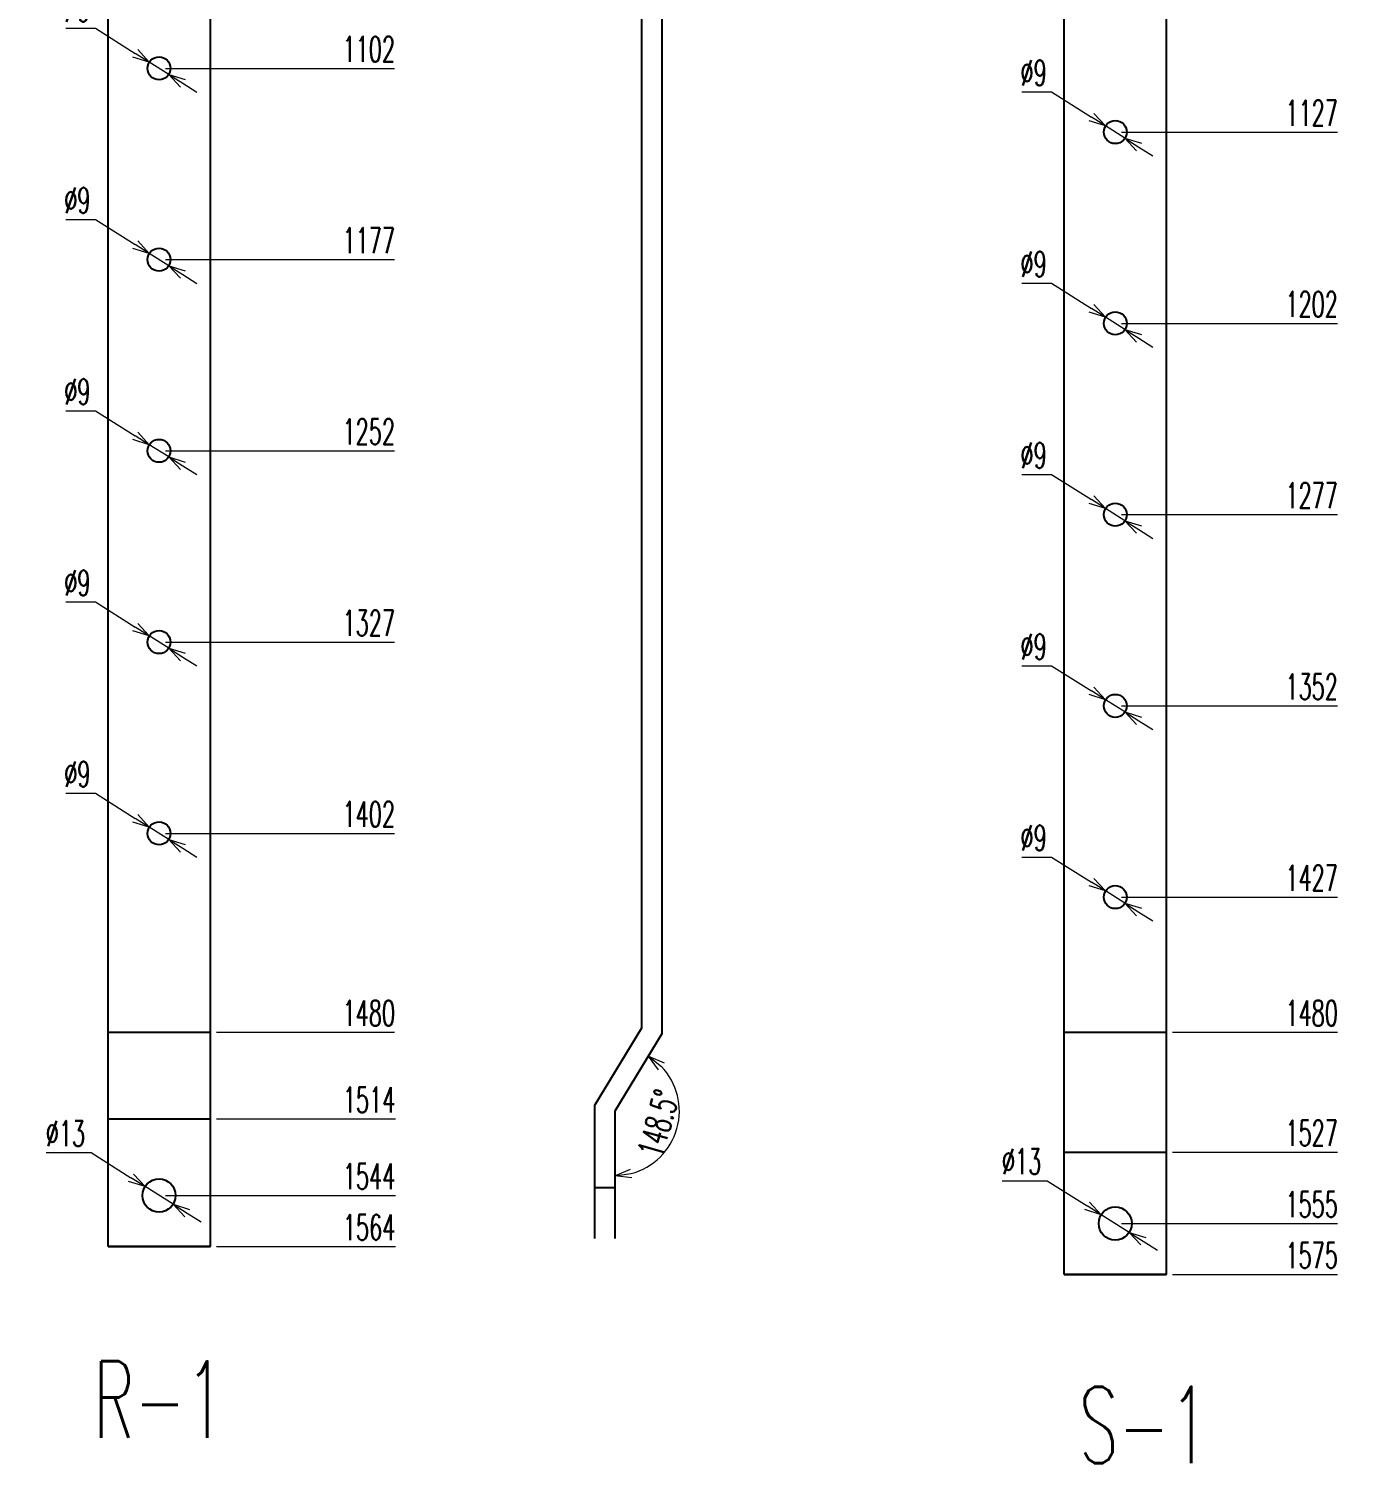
# Model space of a CAD drawing. Header units: millimetres. Extents: x 173893 to 258446, y -176540 to -123824.
# Drawn here: x 194531 to 195049, y -158061 to -157498 of the extents above; entities that cross this region are included whole.
import ezdxf
from ezdxf.enums import TextEntityAlignment as Align

# ---------------------------------------------------------------- set-up
doc = ezdxf.new("R2010")
doc.units = ezdxf.units.MM
doc.header["$LTSCALE"] = 3
doc.layers.add('@.DM. NÉT CHÍNH', color=7, linetype='Continuous')
doc.styles.add('Ann_w01', font='romans.shx', dxfattribs={"width": 0.6, "bigfont": 'chineset.shx'})
doc.dimstyles.new('Dim 01_SC05', dxfattribs={"dimscale": 5, "dimtxt": 2, "dimasz": 1.3, "dimexe": 0.5, "dimexo": 0.5, "dimgap": 0.5, "dimtad": 1, "dimtoh": 1, "dimdec": 1, "dimzin": 12, "dimdsep": 46, "dimtxsty": 'Ann_w01', "dimblk": 'OPEN30', "dimcen": 1.5, "dimclrd": 6, "dimclre": 6, "dimclrt": 3, "dimadec": 1, "dimazin": 3, "dimtm": 1e-09, "dimtfac": 1, "dimtdec": 1, "dimtmove": 0, "dimatfit": 3, "dimldrblk": 'OPEN30', "dimfxl": 1, "dimtolj": 1, "dimlwd": 20, "dimlwe": 20, "dimarcsym": 0})

# ---------------------------------------------------------------- blocks, each defined once
blk = doc.blocks.new('*D1223')
at = {"layer": '@.DM. NÉT CHÍNH', "color": 6, "linetype": 'Continuous', "lineweight": 20, "transparency": 16777216}
blk.add_line((194604.68, -157975.82), (194674.84, -157975.82), dxfattribs=at)
at = {"layer": 'Defpoints', "color": 0, "linetype": 'Continuous', "transparency": 16777216}
for p in [(194582.18, -156411.82), (194602.18, -157975.82), (194651.77, -157975.82)]:
    blk.add_point(p, dxfattribs=at)
at = {"layer": '@.DM. NÉT CHÍNH', "color": 3, "linetype": 'Continuous', "transparency": 16777216, "insert": (194664.55, -157968.32), "char_height": 10, "attachment_point": 5, "style": 'Ann_w01'}
blk.add_mtext('\\A1;1564', dxfattribs=at)
blk = doc.blocks.new('_Open30')
at = {"color": 0, "linetype": 'ByBlock', "lineweight": -2}
for p, q in [((-1, 0.268), (0, 0)), ((0, 0), (-1, -0.268)), ((0, 0), (-1, 0))]:
    blk.add_line(p, q, dxfattribs=at)
blk = doc.blocks.new('*D1224')
at = {"layer": '@.DM. NÉT CHÍNH', "color": 6, "linetype": 'Continuous', "lineweight": 20, "transparency": 16777216}
blk.add_line((194584.68, -157955.82), (194674.84, -157955.82), dxfattribs=at)
at = {"layer": 'Defpoints', "color": 0, "linetype": 'Continuous', "transparency": 16777216}
for p in [(194582.18, -156411.82), (194582.18, -157955.82), (194651.77, -157955.82)]:
    blk.add_point(p, dxfattribs=at)
at = {"layer": '@.DM. NÉT CHÍNH', "color": 3, "linetype": 'Continuous', "transparency": 16777216, "insert": (194664.55, -157948.32), "char_height": 10, "attachment_point": 5, "style": 'Ann_w01'}
blk.add_mtext('\\A1;1544', dxfattribs=at)
blk = doc.blocks.new('*D1225')
at = {"layer": '@.DM. NÉT CHÍNH', "color": 6, "linetype": 'Continuous', "lineweight": 20, "transparency": 16777216}
blk.add_line((194604.68, -157925.82), (194674.84, -157925.82), dxfattribs=at)
at = {"layer": 'Defpoints', "color": 0, "linetype": 'Continuous', "transparency": 16777216}
for p in [(194582.18, -156411.82), (194602.18, -157925.82), (194651.77, -157925.82)]:
    blk.add_point(p, dxfattribs=at)
at = {"layer": '@.DM. NÉT CHÍNH', "color": 3, "linetype": 'Continuous', "transparency": 16777216, "insert": (194664.55, -157918.32), "char_height": 10, "attachment_point": 5, "style": 'Ann_w01'}
blk.add_mtext('\\A1;1514', dxfattribs=at)
blk = doc.blocks.new('*D1226')
at = {"layer": '@.DM. NÉT CHÍNH', "color": 6, "linetype": 'Continuous', "lineweight": 20, "transparency": 16777216}
blk.add_line((194604.68, -157891.82), (194674.55, -157891.82), dxfattribs=at)
at = {"layer": 'Defpoints', "color": 0, "linetype": 'Continuous', "transparency": 16777216}
for p in [(194582.18, -156411.82), (194602.18, -157891.82), (194651.77, -157891.82)]:
    blk.add_point(p, dxfattribs=at)
at = {"layer": '@.DM. NÉT CHÍNH', "color": 3, "linetype": 'Continuous', "transparency": 16777216, "insert": (194664.41, -157884.32), "char_height": 10, "attachment_point": 5, "style": 'Ann_w01'}
blk.add_mtext('\\A1;1480', dxfattribs=at)
blk = doc.blocks.new('*D1227')
at = {"layer": '@.DM. NÉT CHÍNH', "color": 6, "linetype": 'Continuous', "lineweight": 20, "transparency": 16777216}
blk.add_line((194584.68, -157813.82), (194674.55, -157813.82), dxfattribs=at)
at = {"layer": 'Defpoints', "color": 0, "linetype": 'Continuous', "transparency": 16777216}
for p in [(194582.18, -156411.82), (194582.18, -157813.82), (194651.77, -157813.82)]:
    blk.add_point(p, dxfattribs=at)
at = {"layer": '@.DM. NÉT CHÍNH', "color": 3, "linetype": 'Continuous', "transparency": 16777216, "insert": (194664.41, -157806.32), "char_height": 10, "attachment_point": 5, "style": 'Ann_w01'}
blk.add_mtext('\\A1;1402', dxfattribs=at)
blk = doc.blocks.new('*D1228')
at = {"layer": '@.DM. NÉT CHÍNH', "color": 6, "linetype": 'Continuous', "lineweight": 20, "transparency": 16777216}
blk.add_line((194584.68, -157738.82), (194674.55, -157738.82), dxfattribs=at)
at = {"layer": 'Defpoints', "color": 0, "linetype": 'Continuous', "transparency": 16777216}
for p in [(194582.18, -156411.82), (194582.18, -157738.82), (194651.77, -157738.82)]:
    blk.add_point(p, dxfattribs=at)
at = {"layer": '@.DM. NÉT CHÍNH', "color": 3, "linetype": 'Continuous', "transparency": 16777216, "insert": (194664.41, -157731.32), "char_height": 10, "attachment_point": 5, "style": 'Ann_w01'}
blk.add_mtext('\\A1;1327', dxfattribs=at)
blk = doc.blocks.new('*D1229')
at = {"layer": '@.DM. NÉT CHÍNH', "color": 6, "linetype": 'Continuous', "lineweight": 20, "transparency": 16777216}
blk.add_line((194584.68, -157663.82), (194674.55, -157663.82), dxfattribs=at)
at = {"layer": 'Defpoints', "color": 0, "linetype": 'Continuous', "transparency": 16777216}
for p in [(194582.18, -156411.82), (194582.18, -157663.82), (194651.77, -157663.82)]:
    blk.add_point(p, dxfattribs=at)
at = {"layer": '@.DM. NÉT CHÍNH', "color": 3, "linetype": 'Continuous', "transparency": 16777216, "insert": (194664.41, -157656.32), "char_height": 10, "attachment_point": 5, "style": 'Ann_w01'}
blk.add_mtext('\\A1;1252', dxfattribs=at)
blk = doc.blocks.new('*D1230')
at = {"layer": '@.DM. NÉT CHÍNH', "color": 6, "linetype": 'Continuous', "lineweight": 20, "transparency": 16777216}
blk.add_line((194584.68, -157588.82), (194674.55, -157588.82), dxfattribs=at)
at = {"layer": 'Defpoints', "color": 0, "linetype": 'Continuous', "transparency": 16777216}
for p in [(194582.18, -156411.82), (194582.18, -157588.82), (194651.77, -157588.82)]:
    blk.add_point(p, dxfattribs=at)
at = {"layer": '@.DM. NÉT CHÍNH', "color": 3, "linetype": 'Continuous', "transparency": 16777216, "insert": (194664.41, -157581.32), "char_height": 10, "attachment_point": 5, "style": 'Ann_w01'}
blk.add_mtext('\\A1;1177', dxfattribs=at)
blk = doc.blocks.new('*D1231')
at = {"layer": '@.DM. NÉT CHÍNH', "color": 6, "linetype": 'Continuous', "lineweight": 20, "transparency": 16777216}
blk.add_line((194584.68, -157513.82), (194674.55, -157513.82), dxfattribs=at)
at = {"layer": 'Defpoints', "color": 0, "linetype": 'Continuous', "transparency": 16777216}
for p in [(194582.18, -156411.82), (194582.18, -157513.82), (194651.77, -157513.82)]:
    blk.add_point(p, dxfattribs=at)
at = {"layer": '@.DM. NÉT CHÍNH', "color": 3, "linetype": 'Continuous', "transparency": 16777216, "insert": (194664.41, -157506.32), "char_height": 10, "attachment_point": 5, "style": 'Ann_w01'}
blk.add_mtext('\\A1;1102', dxfattribs=at)
blk = doc.blocks.new('*D1244')
at = {"layer": '@.DM. NÉT CHÍNH', "color": 6, "linetype": 'Continuous', "lineweight": 20, "transparency": 16777216}
blk.add_line((194979.62, -157986.82), (195044.29, -157986.82), dxfattribs=at)
at = {"layer": 'Defpoints', "color": 0, "linetype": 'Continuous', "transparency": 16777216}
for p in [(194957.12, -156411.82), (194977.12, -157986.82), (195021.5, -157986.82)]:
    blk.add_point(p, dxfattribs=at)
at = {"layer": '@.DM. NÉT CHÍNH', "color": 3, "linetype": 'Continuous', "transparency": 16777216, "insert": (195034.14, -157979.32), "char_height": 10, "attachment_point": 5, "style": 'Ann_w01'}
blk.add_mtext('\\A1;1575', dxfattribs=at)
blk = doc.blocks.new('*D1245')
at = {"layer": '@.DM. NÉT CHÍNH', "color": 6, "linetype": 'Continuous', "lineweight": 20, "transparency": 16777216}
blk.add_line((194959.62, -157966.82), (195044.29, -157966.82), dxfattribs=at)
at = {"layer": 'Defpoints', "color": 0, "linetype": 'Continuous', "transparency": 16777216}
for p in [(194957.12, -156411.82), (194957.12, -157966.82), (195021.5, -157966.82)]:
    blk.add_point(p, dxfattribs=at)
at = {"layer": '@.DM. NÉT CHÍNH', "color": 3, "linetype": 'Continuous', "transparency": 16777216, "insert": (195034.14, -157959.32), "char_height": 10, "attachment_point": 5, "style": 'Ann_w01'}
blk.add_mtext('\\A1;1555', dxfattribs=at)
blk = doc.blocks.new('*D1246')
at = {"layer": '@.DM. NÉT CHÍNH', "color": 6, "linetype": 'Continuous', "lineweight": 20, "transparency": 16777216}
blk.add_line((194979.62, -157938.82), (195044.29, -157938.82), dxfattribs=at)
at = {"layer": 'Defpoints', "color": 0, "linetype": 'Continuous', "transparency": 16777216}
for p in [(194957.12, -156411.82), (194977.12, -157938.82), (195021.5, -157938.82)]:
    blk.add_point(p, dxfattribs=at)
at = {"layer": '@.DM. NÉT CHÍNH', "color": 3, "linetype": 'Continuous', "transparency": 16777216, "insert": (195034.14, -157931.32), "char_height": 10, "attachment_point": 5, "style": 'Ann_w01'}
blk.add_mtext('\\A1;1527', dxfattribs=at)
blk = doc.blocks.new('*D1247')
at = {"layer": '@.DM. NÉT CHÍNH', "color": 6, "linetype": 'Continuous', "lineweight": 20, "transparency": 16777216}
blk.add_line((194979.62, -157891.82), (195044.29, -157891.82), dxfattribs=at)
at = {"layer": 'Defpoints', "color": 0, "linetype": 'Continuous', "transparency": 16777216}
for p in [(194957.12, -156411.82), (194977.12, -157891.82), (195021.5, -157891.82)]:
    blk.add_point(p, dxfattribs=at)
at = {"layer": '@.DM. NÉT CHÍNH', "color": 3, "linetype": 'Continuous', "transparency": 16777216, "insert": (195034.14, -157884.32), "char_height": 10, "attachment_point": 5, "style": 'Ann_w01'}
blk.add_mtext('\\A1;1480', dxfattribs=at)
blk = doc.blocks.new('*D1248')
at = {"layer": '@.DM. NÉT CHÍNH', "color": 6, "linetype": 'Continuous', "lineweight": 20, "transparency": 16777216}
blk.add_line((194959.62, -157838.82), (195044.29, -157838.82), dxfattribs=at)
at = {"layer": 'Defpoints', "color": 0, "linetype": 'Continuous', "transparency": 16777216}
for p in [(194957.12, -156411.82), (194957.12, -157838.82), (195021.5, -157838.82)]:
    blk.add_point(p, dxfattribs=at)
at = {"layer": '@.DM. NÉT CHÍNH', "color": 3, "linetype": 'Continuous', "transparency": 16777216, "insert": (195034.14, -157831.32), "char_height": 10, "attachment_point": 5, "style": 'Ann_w01'}
blk.add_mtext('\\A1;1427', dxfattribs=at)
blk = doc.blocks.new('*D1249')
at = {"layer": '@.DM. NÉT CHÍNH', "color": 6, "linetype": 'Continuous', "lineweight": 20, "transparency": 16777216}
blk.add_line((194959.62, -157763.82), (195044.29, -157763.82), dxfattribs=at)
at = {"layer": 'Defpoints', "color": 0, "linetype": 'Continuous', "transparency": 16777216}
for p in [(194957.12, -156411.82), (194957.12, -157763.82), (195021.5, -157763.82)]:
    blk.add_point(p, dxfattribs=at)
at = {"layer": '@.DM. NÉT CHÍNH', "color": 3, "linetype": 'Continuous', "transparency": 16777216, "insert": (195034.14, -157756.32), "char_height": 10, "attachment_point": 5, "style": 'Ann_w01'}
blk.add_mtext('\\A1;1352', dxfattribs=at)
blk = doc.blocks.new('*D1250')
at = {"layer": '@.DM. NÉT CHÍNH', "color": 6, "linetype": 'Continuous', "lineweight": 20, "transparency": 16777216}
blk.add_line((194959.62, -157688.82), (195044.29, -157688.82), dxfattribs=at)
at = {"layer": 'Defpoints', "color": 0, "linetype": 'Continuous', "transparency": 16777216}
for p in [(194957.12, -156411.82), (194957.12, -157688.82), (195021.5, -157688.82)]:
    blk.add_point(p, dxfattribs=at)
at = {"layer": '@.DM. NÉT CHÍNH', "color": 3, "linetype": 'Continuous', "transparency": 16777216, "insert": (195034.14, -157681.32), "char_height": 10, "attachment_point": 5, "style": 'Ann_w01'}
blk.add_mtext('\\A1;1277', dxfattribs=at)
blk = doc.blocks.new('*D1251')
at = {"layer": '@.DM. NÉT CHÍNH', "color": 6, "linetype": 'Continuous', "lineweight": 20, "transparency": 16777216}
blk.add_line((194959.62, -157613.82), (195044.29, -157613.82), dxfattribs=at)
at = {"layer": 'Defpoints', "color": 0, "linetype": 'Continuous', "transparency": 16777216}
for p in [(194957.12, -156411.82), (194957.12, -157613.82), (195021.5, -157613.82)]:
    blk.add_point(p, dxfattribs=at)
at = {"layer": '@.DM. NÉT CHÍNH', "color": 3, "linetype": 'Continuous', "transparency": 16777216, "insert": (195034.14, -157606.32), "char_height": 10, "attachment_point": 5, "style": 'Ann_w01'}
blk.add_mtext('\\A1;1202', dxfattribs=at)
blk = doc.blocks.new('*D1252')
at = {"layer": '@.DM. NÉT CHÍNH', "color": 6, "linetype": 'Continuous', "lineweight": 20, "transparency": 16777216}
blk.add_line((194959.62, -157538.82), (195044.29, -157538.82), dxfattribs=at)
at = {"layer": 'Defpoints', "color": 0, "linetype": 'Continuous', "transparency": 16777216}
for p in [(194957.12, -156411.82), (194957.12, -157538.82), (195021.5, -157538.82)]:
    blk.add_point(p, dxfattribs=at)
at = {"layer": '@.DM. NÉT CHÍNH', "color": 3, "linetype": 'Continuous', "transparency": 16777216, "insert": (195034.14, -157531.32), "char_height": 10, "attachment_point": 5, "style": 'Ann_w01'}
blk.add_mtext('\\A1;1127', dxfattribs=at)
blk = doc.blocks.new('*D1305')
at = {"layer": '@.DM. NÉT CHÍNH', "color": 6, "linetype": 'Continuous', "lineweight": 20, "transparency": 16777216}
for p, q in [((194920.52, -157823.09), (194932.16, -157823.09)), ((194932.16, -157823.09), (194947.81, -157832.95)), ((194960.93, -157841.22), (194953.31, -157836.42)), ((194966.42, -157844.68), (194971.92, -157848.15))]:
    blk.add_line(p, q, dxfattribs=at)
at = {"layer": 'Defpoints', "color": 0, "linetype": 'Continuous', "transparency": 16777216}
for p in [(194953.31, -157836.42), (194960.93, -157841.22)]:
    blk.add_point(p, dxfattribs=at)
at = {"layer": '@.DM. NÉT CHÍNH', "color": 6, "linetype": 'Continuous', "lineweight": 20, "transparency": 16777216, "xscale": 6.5, "yscale": 6.5, "zscale": 6.5}
for p, rotation in [((194953.31, -157836.42), 327.7737308414962), ((194960.93, -157841.22), 147.7737308414962)]:
    blk.add_blockref('_Open30', p, dxfattribs=dict(at, rotation=rotation))
at = {"layer": '@.DM. NÉT CHÍNH', "color": 3, "linetype": 'Continuous', "transparency": 16777216, "insert": (194925.09, -157815.59), "char_height": 10, "attachment_point": 5, "style": 'Ann_w01'}
blk.add_mtext('\\A1;∅9', dxfattribs=at)
blk = doc.blocks.new('*D1306')
at = {"layer": '@.DM. NÉT CHÍNH', "color": 6, "linetype": 'Continuous', "lineweight": 20, "transparency": 16777216}
for p, q in [((194920.52, -157748.09), (194932.16, -157748.09)), ((194932.16, -157748.09), (194947.81, -157757.95)), ((194960.93, -157766.22), (194953.31, -157761.42)), ((194966.42, -157769.68), (194971.92, -157773.15))]:
    blk.add_line(p, q, dxfattribs=at)
at = {"layer": 'Defpoints', "color": 0, "linetype": 'Continuous', "transparency": 16777216}
for p in [(194953.31, -157761.42), (194960.93, -157766.22)]:
    blk.add_point(p, dxfattribs=at)
at = {"layer": '@.DM. NÉT CHÍNH', "color": 6, "linetype": 'Continuous', "lineweight": 20, "transparency": 16777216, "xscale": 6.5, "yscale": 6.5, "zscale": 6.5}
for p, rotation in [((194953.31, -157761.42), 327.7737308413804), ((194960.93, -157766.22), 147.7737308413804)]:
    blk.add_blockref('_Open30', p, dxfattribs=dict(at, rotation=rotation))
at = {"layer": '@.DM. NÉT CHÍNH', "color": 3, "linetype": 'Continuous', "transparency": 16777216, "insert": (194925.09, -157740.59), "char_height": 10, "attachment_point": 5, "style": 'Ann_w01'}
blk.add_mtext('\\A1;∅9', dxfattribs=at)
blk = doc.blocks.new('*D1307')
at = {"layer": '@.DM. NÉT CHÍNH', "color": 6, "linetype": 'Continuous', "lineweight": 20, "transparency": 16777216}
for p, q in [((194920.52, -157673.09), (194932.16, -157673.09)), ((194932.16, -157673.09), (194947.81, -157682.95)), ((194960.93, -157691.22), (194953.31, -157686.42)), ((194966.42, -157694.68), (194971.92, -157698.15))]:
    blk.add_line(p, q, dxfattribs=at)
at = {"layer": 'Defpoints', "color": 0, "linetype": 'Continuous', "transparency": 16777216}
for p in [(194953.31, -157686.42), (194960.93, -157691.22)]:
    blk.add_point(p, dxfattribs=at)
at = {"layer": '@.DM. NÉT CHÍNH', "color": 6, "linetype": 'Continuous', "lineweight": 20, "transparency": 16777216, "xscale": 6.5, "yscale": 6.5, "zscale": 6.5}
for p, rotation in [((194953.31, -157686.42), 327.7737308412475), ((194960.93, -157691.22), 147.7737308412475)]:
    blk.add_blockref('_Open30', p, dxfattribs=dict(at, rotation=rotation))
at = {"layer": '@.DM. NÉT CHÍNH', "color": 3, "linetype": 'Continuous', "transparency": 16777216, "insert": (194925.09, -157665.59), "char_height": 10, "attachment_point": 5, "style": 'Ann_w01'}
blk.add_mtext('\\A1;∅9', dxfattribs=at)
blk = doc.blocks.new('*D1308')
at = {"layer": '@.DM. NÉT CHÍNH', "color": 6, "linetype": 'Continuous', "lineweight": 20, "transparency": 16777216}
for p, q in [((194920.52, -157598.09), (194932.16, -157598.09)), ((194932.16, -157598.09), (194947.81, -157607.95)), ((194960.93, -157616.22), (194953.31, -157611.42)), ((194966.42, -157619.68), (194971.92, -157623.15))]:
    blk.add_line(p, q, dxfattribs=at)
at = {"layer": 'Defpoints', "color": 0, "linetype": 'Continuous', "transparency": 16777216}
for p in [(194953.31, -157611.42), (194960.93, -157616.22)]:
    blk.add_point(p, dxfattribs=at)
at = {"layer": '@.DM. NÉT CHÍNH', "color": 6, "linetype": 'Continuous', "lineweight": 20, "transparency": 16777216, "xscale": 6.5, "yscale": 6.5, "zscale": 6.5}
for p, rotation in [((194953.31, -157611.42), 327.7737308416189), ((194960.93, -157616.22), 147.7737308416189)]:
    blk.add_blockref('_Open30', p, dxfattribs=dict(at, rotation=rotation))
at = {"layer": '@.DM. NÉT CHÍNH', "color": 3, "linetype": 'Continuous', "transparency": 16777216, "insert": (194925.09, -157590.59), "char_height": 10, "attachment_point": 5, "style": 'Ann_w01'}
blk.add_mtext('\\A1;∅9', dxfattribs=at)
blk = doc.blocks.new('*D1309')
at = {"layer": '@.DM. NÉT CHÍNH', "color": 6, "linetype": 'Continuous', "lineweight": 20, "transparency": 16777216}
for p, q in [((194920.52, -157523.09), (194932.16, -157523.09)), ((194932.16, -157523.09), (194947.81, -157532.95)), ((194960.93, -157541.22), (194953.31, -157536.42)), ((194966.42, -157544.68), (194971.92, -157548.15))]:
    blk.add_line(p, q, dxfattribs=at)
at = {"layer": 'Defpoints', "color": 0, "linetype": 'Continuous', "transparency": 16777216}
for p in [(194953.31, -157536.42), (194960.93, -157541.22)]:
    blk.add_point(p, dxfattribs=at)
at = {"layer": '@.DM. NÉT CHÍNH', "color": 6, "linetype": 'Continuous', "lineweight": 20, "transparency": 16777216, "xscale": 6.5, "yscale": 6.5, "zscale": 6.5}
for p, rotation in [((194953.31, -157536.42), 327.7737308412646), ((194960.93, -157541.22), 147.7737308412646)]:
    blk.add_blockref('_Open30', p, dxfattribs=dict(at, rotation=rotation))
at = {"layer": '@.DM. NÉT CHÍNH', "color": 3, "linetype": 'Continuous', "transparency": 16777216, "insert": (194925.09, -157515.59), "char_height": 10, "attachment_point": 5, "style": 'Ann_w01'}
blk.add_mtext('\\A1;∅9', dxfattribs=at)
blk = doc.blocks.new('*D1320')
at = {"layer": '@.DM. NÉT CHÍNH', "color": 6, "linetype": 'Continuous', "lineweight": 20, "transparency": 16777216}
for p, q in [((194545.58, -157798.09), (194557.22, -157798.09)), ((194557.22, -157798.09), (194572.87, -157807.95)), ((194585.99, -157816.22), (194578.37, -157811.42)), ((194591.48, -157819.68), (194596.98, -157823.15))]:
    blk.add_line(p, q, dxfattribs=at)
at = {"layer": 'Defpoints', "color": 0, "linetype": 'Continuous', "transparency": 16777216}
for p in [(194578.37, -157811.42), (194585.99, -157816.22)]:
    blk.add_point(p, dxfattribs=at)
at = {"layer": '@.DM. NÉT CHÍNH', "color": 6, "linetype": 'Continuous', "lineweight": 20, "transparency": 16777216, "xscale": 6.5, "yscale": 6.5, "zscale": 6.5}
for p, rotation in [((194578.37, -157811.42), 327.7737308415951), ((194585.99, -157816.22), 147.7737308415951)]:
    blk.add_blockref('_Open30', p, dxfattribs=dict(at, rotation=rotation))
at = {"layer": '@.DM. NÉT CHÍNH', "color": 3, "linetype": 'Continuous', "transparency": 16777216, "insert": (194550.15, -157790.59), "char_height": 10, "attachment_point": 5, "style": 'Ann_w01'}
blk.add_mtext('\\A1;∅9', dxfattribs=at)
blk = doc.blocks.new('*D1321')
at = {"layer": '@.DM. NÉT CHÍNH', "color": 6, "linetype": 'Continuous', "lineweight": 20, "transparency": 16777216}
for p, q in [((194545.58, -157723.09), (194557.22, -157723.09)), ((194557.22, -157723.09), (194572.87, -157732.95)), ((194585.99, -157741.22), (194578.37, -157736.42)), ((194591.48, -157744.68), (194596.98, -157748.15))]:
    blk.add_line(p, q, dxfattribs=at)
at = {"layer": 'Defpoints', "color": 0, "linetype": 'Continuous', "transparency": 16777216}
for p in [(194578.37, -157736.42), (194585.99, -157741.22)]:
    blk.add_point(p, dxfattribs=at)
at = {"layer": '@.DM. NÉT CHÍNH', "color": 6, "linetype": 'Continuous', "lineweight": 20, "transparency": 16777216, "xscale": 6.5, "yscale": 6.5, "zscale": 6.5}
for p, rotation in [((194578.37, -157736.42), 327.7737308416121), ((194585.99, -157741.22), 147.7737308416121)]:
    blk.add_blockref('_Open30', p, dxfattribs=dict(at, rotation=rotation))
at = {"layer": '@.DM. NÉT CHÍNH', "color": 3, "linetype": 'Continuous', "transparency": 16777216, "insert": (194550.15, -157715.59), "char_height": 10, "attachment_point": 5, "style": 'Ann_w01'}
blk.add_mtext('\\A1;∅9', dxfattribs=at)
blk = doc.blocks.new('*D1322')
at = {"layer": '@.DM. NÉT CHÍNH', "color": 6, "linetype": 'Continuous', "lineweight": 20, "transparency": 16777216}
for p, q in [((194545.58, -157648.09), (194557.22, -157648.09)), ((194557.22, -157648.09), (194572.87, -157657.95)), ((194585.99, -157666.22), (194578.37, -157661.42)), ((194591.48, -157669.68), (194596.98, -157673.15))]:
    blk.add_line(p, q, dxfattribs=at)
at = {"layer": 'Defpoints', "color": 0, "linetype": 'Continuous', "transparency": 16777216}
for p in [(194578.37, -157661.42), (194585.99, -157666.22)]:
    blk.add_point(p, dxfattribs=at)
at = {"layer": '@.DM. NÉT CHÍNH', "color": 6, "linetype": 'Continuous', "lineweight": 20, "transparency": 16777216, "xscale": 6.5, "yscale": 6.5, "zscale": 6.5}
for p, rotation in [((194578.37, -157661.42), 327.7737308415542), ((194585.99, -157666.22), 147.7737308415542)]:
    blk.add_blockref('_Open30', p, dxfattribs=dict(at, rotation=rotation))
at = {"layer": '@.DM. NÉT CHÍNH', "color": 3, "linetype": 'Continuous', "transparency": 16777216, "insert": (194550.15, -157640.59), "char_height": 10, "attachment_point": 5, "style": 'Ann_w01'}
blk.add_mtext('\\A1;∅9', dxfattribs=at)
blk = doc.blocks.new('*D1323')
at = {"layer": '@.DM. NÉT CHÍNH', "color": 6, "linetype": 'Continuous', "lineweight": 20, "transparency": 16777216}
for p, q in [((194545.58, -157573.09), (194557.22, -157573.09)), ((194557.22, -157573.09), (194572.87, -157582.95)), ((194585.99, -157591.22), (194578.37, -157586.42)), ((194591.48, -157594.68), (194596.98, -157598.15))]:
    blk.add_line(p, q, dxfattribs=at)
at = {"layer": 'Defpoints', "color": 0, "linetype": 'Continuous', "transparency": 16777216}
for p in [(194578.37, -157586.42), (194585.99, -157591.22)]:
    blk.add_point(p, dxfattribs=at)
at = {"layer": '@.DM. NÉT CHÍNH', "color": 6, "linetype": 'Continuous', "lineweight": 20, "transparency": 16777216, "xscale": 6.5, "yscale": 6.5, "zscale": 6.5}
for p, rotation in [((194578.37, -157586.42), 327.7737308419324), ((194585.99, -157591.22), 147.7737308419324)]:
    blk.add_blockref('_Open30', p, dxfattribs=dict(at, rotation=rotation))
at = {"layer": '@.DM. NÉT CHÍNH', "color": 3, "linetype": 'Continuous', "transparency": 16777216, "insert": (194550.15, -157565.59), "char_height": 10, "attachment_point": 5, "style": 'Ann_w01'}
blk.add_mtext('\\A1;∅9', dxfattribs=at)
blk = doc.blocks.new('*D1324')
at = {"layer": '@.DM. NÉT CHÍNH', "color": 6, "linetype": 'Continuous', "lineweight": 20, "transparency": 16777216}
for p, q in [((194545.58, -157498.09), (194557.22, -157498.09)), ((194557.22, -157498.09), (194572.87, -157507.95)), ((194585.99, -157516.22), (194578.37, -157511.42)), ((194591.48, -157519.68), (194596.98, -157523.15))]:
    blk.add_line(p, q, dxfattribs=at)
at = {"layer": 'Defpoints', "color": 0, "linetype": 'Continuous', "transparency": 16777216}
for p in [(194578.37, -157511.42), (194585.99, -157516.22)]:
    blk.add_point(p, dxfattribs=at)
at = {"layer": '@.DM. NÉT CHÍNH', "color": 6, "linetype": 'Continuous', "lineweight": 20, "transparency": 16777216, "xscale": 6.5, "yscale": 6.5, "zscale": 6.5}
for p, rotation in [((194578.37, -157511.42), 327.7737308419664), ((194585.99, -157516.22), 147.7737308419665)]:
    blk.add_blockref('_Open30', p, dxfattribs=dict(at, rotation=rotation))
at = {"layer": '@.DM. NÉT CHÍNH', "color": 3, "linetype": 'Continuous', "transparency": 16777216, "insert": (194550.15, -157490.59), "char_height": 10, "attachment_point": 5, "style": 'Ann_w01'}
blk.add_mtext('\\A1;∅9', dxfattribs=at)
blk = doc.blocks.new('*D1334')
at = {"layer": '@.DM. NÉT CHÍNH', "color": 6, "linetype": 'Continuous', "lineweight": 20, "transparency": 16777216}
for p, q in [((194912.83, -157950.02), (194930.47, -157950.02)), ((194930.47, -157950.02), (194946.12, -157959.88)), ((194962.62, -157970.28), (194951.62, -157963.35)), ((194968.12, -157973.75), (194973.62, -157977.22))]:
    blk.add_line(p, q, dxfattribs=at)
at = {"layer": 'Defpoints', "color": 0, "linetype": 'Continuous', "transparency": 16777216}
for p in [(194951.62, -157963.35), (194962.62, -157970.28)]:
    blk.add_point(p, dxfattribs=at)
at = {"layer": '@.DM. NÉT CHÍNH', "color": 6, "linetype": 'Continuous', "lineweight": 20, "transparency": 16777216, "xscale": 6.5, "yscale": 6.5, "zscale": 6.5}
for p, rotation in [((194951.62, -157963.35), 327.7737308416617), ((194962.62, -157970.28), 147.7737308416617)]:
    blk.add_blockref('_Open30', p, dxfattribs=dict(at, rotation=rotation))
at = {"layer": '@.DM. NÉT CHÍNH', "color": 3, "linetype": 'Continuous', "transparency": 16777216, "insert": (194920.4, -157942.52), "char_height": 10, "attachment_point": 5, "style": 'Ann_w01'}
blk.add_mtext('\\A1;∅13', dxfattribs=at)
blk = doc.blocks.new('*D1336')
at = {"layer": '@.DM. NÉT CHÍNH', "color": 6, "linetype": 'Continuous', "lineweight": 20, "transparency": 16777216}
for p, q in [((194537.89, -157939.02), (194555.53, -157939.02)), ((194555.53, -157939.02), (194571.18, -157948.88)), ((194587.68, -157959.28), (194576.68, -157952.35)), ((194593.18, -157962.75), (194598.67, -157966.22))]:
    blk.add_line(p, q, dxfattribs=at)
at = {"layer": 'Defpoints', "color": 0, "linetype": 'Continuous', "transparency": 16777216}
for p in [(194576.68, -157952.35), (194587.68, -157959.28)]:
    blk.add_point(p, dxfattribs=at)
at = {"layer": '@.DM. NÉT CHÍNH', "color": 6, "linetype": 'Continuous', "lineweight": 20, "transparency": 16777216, "xscale": 6.5, "yscale": 6.5, "zscale": 6.5}
for p, rotation in [((194576.68, -157952.35), 327.7737308413927), ((194587.68, -157959.28), 147.7737308413927)]:
    blk.add_blockref('_Open30', p, dxfattribs=dict(at, rotation=rotation))
at = {"layer": '@.DM. NÉT CHÍNH', "color": 3, "linetype": 'Continuous', "transparency": 16777216, "insert": (194545.46, -157931.52), "char_height": 10, "attachment_point": 5, "style": 'Ann_w01'}
blk.add_mtext('\\A1;∅13', dxfattribs=at)
blk = doc.blocks.new('*D4278')
at = {"layer": '@.DM. NÉT CHÍNH', "color": 6, "linetype": 'Continuous', "lineweight": 20, "transparency": 16777216}
blk.add_arc((194760.88, -157922.74), 25.32, 284.7498, 43.7987, dxfattribs=at)
at = {"layer": 'Defpoints', "color": 0, "linetype": 'Continuous', "transparency": 16777216}
for p in [(194779.38, -157892.49), (194760.88, -157922.74), (194760.88, -157922.74), (194780.14, -157939.18), (194760.88, -157972.74)]:
    blk.add_point(p, dxfattribs=at)
at = {"layer": '@.DM. NÉT CHÍNH', "color": 6, "linetype": 'Continuous', "lineweight": 20, "transparency": 16777216, "xscale": 6.5, "yscale": 6.5, "zscale": 6.5}
for p, rotation in [((194774.09, -157901.14), 141.1735849549975), ((194760.88, -157948.06), 187.3749035191411)]:
    blk.add_blockref('_Open30', p, dxfattribs=dict(at, rotation=rotation))
at = {"layer": '@.DM. NÉT CHÍNH', "color": 3, "linetype": 'Continuous', "transparency": 16777216, "insert": (194778.03, -157927.57), "char_height": 10, "attachment_point": 5, "rotation": 74.2742, "style": 'Ann_w01'}
blk.add_mtext('\\A1;148.5°', dxfattribs=at)

msp = doc.modelspace()

# ---------------------------------------------------------------- linework, layer by layer
at = {"color": 1}
for p, q in [((194752.88, -157952.74), (194760.88, -157952.74)), ((194562.18, -157975.82), (194602.18, -157975.82))]:
    msp.add_line(p, q, dxfattribs=at)
at = {"color": 2}
msp.add_line((194937.12, -157986.82), (194977.12, -157986.82), dxfattribs=at)
at = {"color": 1}
for points in [[(194562.18, -157975.82), (194562.18, -156411.82), (194602.18, -156411.82), (194602.18, -157975.82)], [(194562.18, -157975.82), (194562.18, -157891.82), (194602.18, -157891.82), (194602.18, -157975.82)], [(194562.18, -157975.82), (194562.18, -157925.82), (194602.18, -157925.82), (194602.18, -157975.82)]]:
    msp.add_lwpolyline(points, close=True, dxfattribs=at)
for points in [[(194771.38, -156410.24), (194771.38, -157890.24), (194752.88, -157920.49), (194752.88, -157972.74)], [(194779.38, -156410.24), (194779.38, -157892.49), (194760.88, -157922.74), (194760.88, -157972.74)]]:
    msp.add_lwpolyline(points, dxfattribs=at)
at = {"color": 2}
for points in [[(194937.12, -157986.82), (194937.12, -156411.82), (194977.12, -156411.82), (194977.12, -157986.82)], [(194937.12, -157986.82), (194937.12, -157891.82), (194977.12, -157891.82), (194977.12, -157986.82)], [(194937.12, -157986.82), (194937.12, -157938.82), (194977.12, -157938.82), (194977.12, -157986.82)]]:
    msp.add_lwpolyline(points, close=True, dxfattribs=at)
at = {"color": 1}
for centre, radius in [((194582.18, -157513.82), 4.5), ((194582.18, -157588.82), 4.5), ((194582.18, -157663.82), 4.5), ((194582.18, -157738.82), 4.5), ((194582.18, -157813.82), 4.5), ((194582.18, -157955.82), 6.5)]:
    msp.add_circle(centre, radius, dxfattribs=at)
at = {"color": 2}
for centre, radius in [((194957.12, -157538.82), 4.5), ((194957.12, -157613.82), 4.5), ((194957.12, -157688.82), 4.5), ((194957.12, -157763.82), 4.5), ((194957.12, -157838.82), 4.5), ((194957.12, -157966.82), 6.5)]:
    msp.add_circle(centre, radius, dxfattribs=at)

# ---------------------------------------------------------------- texts
at = {"style": 'Ann_w01', "width": 0.6}
for s, p in [('R-1', (194582.18, -158035.82)), ('S-1', (194968.38, -158045.85))]:
    msp.add_text(s, height=30, dxfattribs=at).set_placement(p, align=Align.MIDDLE_CENTER)

# ---------------------------------------------------------------- dimensions: what is measured, and where the dimension line sits
at = {"layer": '@.DM. NÉT CHÍNH', "linetype": 'Continuous'}
for feature_location, offset, origin, picture, middle in [((194602.18, -157975.82), (49.59, 0), (194582.18, -156411.82), '*D1223', (194664.55, -157968.32)), ((194582.18, -157955.82), (69.59, 0), (194582.18, -156411.82), '*D1224', (194664.55, -157948.32)), ((194602.18, -157925.82), (49.59, 0), (194582.18, -156411.82), '*D1225', (194664.55, -157918.32)), ((194602.18, -157891.82), (49.59, 0), (194582.18, -156411.82), '*D1226', (194664.41, -157884.32)), ((194582.18, -157813.82), (69.59, 0), (194582.18, -156411.82), '*D1227', (194664.41, -157806.32)), ((194582.18, -157738.82), (69.59, 0), (194582.18, -156411.82), '*D1228', (194664.41, -157731.32)), ((194582.18, -157663.82), (69.59, 0), (194582.18, -156411.82), '*D1229', (194664.41, -157656.32)), ((194582.18, -157588.82), (69.59, 0), (194582.18, -156411.82), '*D1230', (194664.41, -157581.32)), ((194582.18, -157513.82), (69.59, 0), (194582.18, -156411.82), '*D1231', (194664.41, -157506.32)), ((194977.12, -157986.82), (44.38, 0), (194957.12, -156411.82), '*D1244', (195034.14, -157979.32)), ((194957.12, -157966.82), (64.38, 0), (194957.12, -156411.82), '*D1245', (195034.14, -157959.32)), ((194977.12, -157938.82), (44.38, 0), (194957.12, -156411.82), '*D1246', (195034.14, -157931.32)), ((194977.12, -157891.82), (44.38, 0), (194957.12, -156411.82), '*D1247', (195034.14, -157884.32)), ((194957.12, -157838.82), (64.38, 0), (194957.12, -156411.82), '*D1248', (195034.14, -157831.32)), ((194957.12, -157763.82), (64.38, 0), (194957.12, -156411.82), '*D1249', (195034.14, -157756.32)), ((194957.12, -157688.82), (64.38, 0), (194957.12, -156411.82), '*D1250', (195034.14, -157681.32)), ((194957.12, -157613.82), (64.38, 0), (194957.12, -156411.82), '*D1251', (195034.14, -157606.32)), ((194957.12, -157538.82), (64.38, 0), (194957.12, -156411.82), '*D1252', (195034.14, -157531.32))]:
    dim = msp.add_ordinate_dim(feature_location=feature_location, offset=offset, dtype=0, origin=origin, dimstyle='Dim 01_SC05', dxfattribs=at)
    dim.commit()
    dim.dimension.update_dxf_attribs({"geometry": picture, "text_midpoint": middle})
for p1, p2, picture, middle in [((194585.99, -157516.22), (194578.37, -157511.42), '*D1324', (194550.15, -157498.09)), ((194960.93, -157541.22), (194953.31, -157536.42), '*D1309', (194925.09, -157523.09)), ((194585.99, -157591.22), (194578.37, -157586.42), '*D1323', (194550.15, -157573.09)), ((194960.93, -157616.22), (194953.31, -157611.42), '*D1308', (194925.09, -157598.09)), ((194585.99, -157666.22), (194578.37, -157661.42), '*D1322', (194550.15, -157648.09)), ((194960.93, -157691.22), (194953.31, -157686.42), '*D1307', (194925.09, -157673.09)), ((194585.99, -157741.22), (194578.37, -157736.42), '*D1321', (194550.15, -157723.09)), ((194960.93, -157766.22), (194953.31, -157761.42), '*D1306', (194925.09, -157748.09)), ((194585.99, -157816.22), (194578.37, -157811.42), '*D1320', (194550.15, -157798.09)), ((194960.93, -157841.22), (194953.31, -157836.42), '*D1305', (194925.09, -157823.09)), ((194587.68, -157959.28), (194576.68, -157952.35), '*D1336', (194545.46, -157939.02)), ((194962.62, -157970.28), (194951.62, -157963.35), '*D1334', (194920.4, -157950.02))]:
    dim = msp.add_diameter_dim_2p(p1=p1, p2=p2, dimstyle='Dim 01_SC05', dxfattribs=at)
    dim.commit()
    dim.dimension.update_dxf_attribs({"geometry": picture, "text_midpoint": middle, "dimtype": 163})
dim = msp.add_angular_dim_2l(base=(194780.1354, -157939.1758), line1=((194760.8779, -157922.7377), (194760.8779, -157972.7384)), line2=((194779.3779, -157892.491), (194760.8779, -157922.7377)), dimstyle='Dim 01_SC05', dxfattribs=at)
dim.commit()
dim.dimension.update_dxf_attribs({"geometry": '*D4278', "text_midpoint": (194778.0301, -157927.5673)})

doc.saveas('drawing.dxf')
